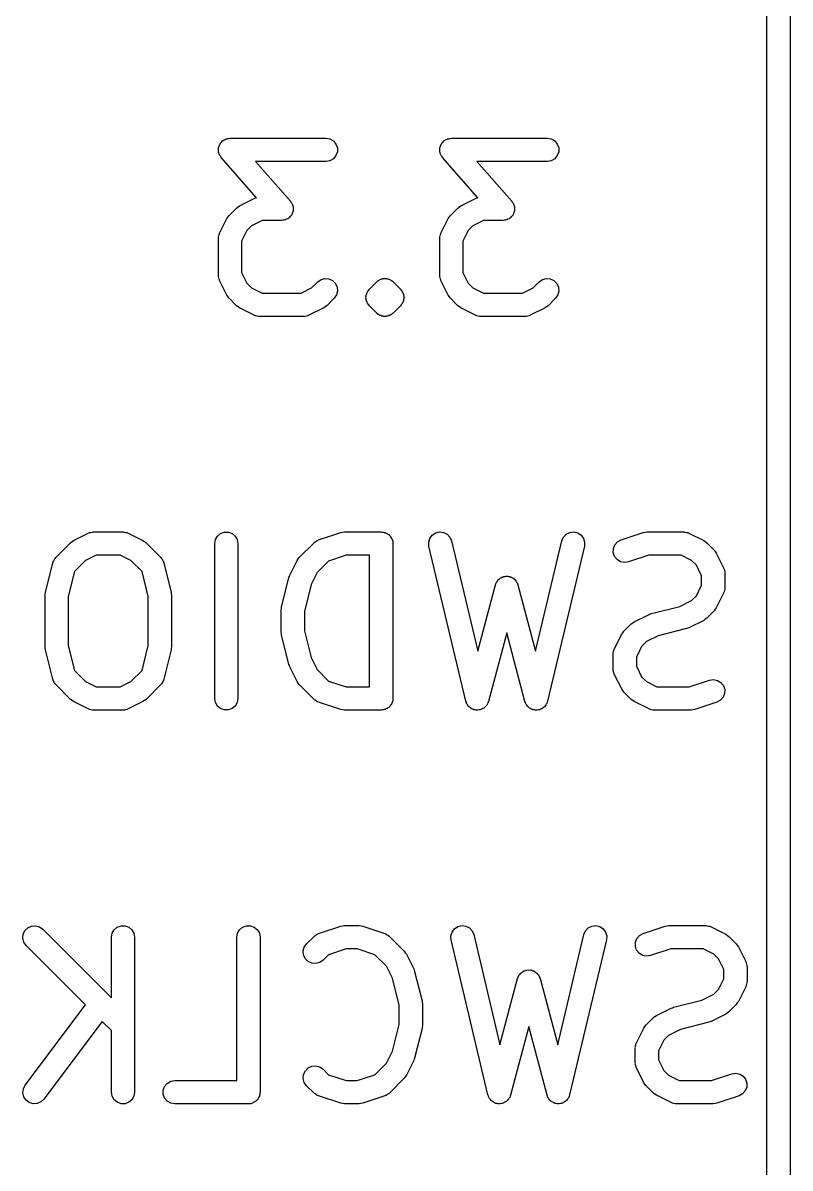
# Model space of a CAD drawing. Extents: x 25 to 326, y -201 to -21.
# Drawn here: x 76.4 to 81.36, y -42.85 to -35.46 of the extents above; entities that cross this region are included whole.
import ezdxf

# ---------------------------------------------------------------- set-up
doc = ezdxf.new("R2010")
doc.units = 0
doc.header["$MEASUREMENT"] = 0
doc.layers.add('BLACK', color=7, linetype='CONTINUOUS')

msp = doc.modelspace()

# ---------------------------------------------------------------- linework, layer by layer
at = {"layer": 'Black'}
for p, q in [((81.355, -29.207), (81.355, -52.067)), ((81.205, -51.992), (81.205, -29.282)), ((77.665, -36.2809), (77.6661, -36.2737)), ((77.6661, -36.2664), (77.6681, -36.2609)), ((77.6661, -36.2737), (77.6661, -36.2664)), ((77.6681, -36.2609), (77.669, -36.2552)), ((77.669, -36.2552), (77.6725, -36.2488)), ((77.6725, -36.2488), (77.675, -36.2419)), ((77.675, -36.2419), (77.6788, -36.2374)), ((77.6788, -36.2374), (77.6816, -36.2324)), ((77.6816, -36.2324), (77.6871, -36.2275)), ((77.6871, -36.2275), (77.6918, -36.2219)), ((77.6918, -36.2219), (77.6968, -36.219)), ((77.6968, -36.219), (77.7012, -36.2152)), ((77.7012, -36.2152), (77.708, -36.2126)), ((77.708, -36.2126), (77.7143, -36.2089)), ((77.7143, -36.2089), (77.7201, -36.2079)), ((77.7201, -36.2079), (77.7254, -36.2058)), ((77.7254, -36.2058), (77.7328, -36.2057)), ((77.7328, -36.2057), (77.74, -36.2044)), ((77.74, -36.2044), (78.359, -36.2044)), ((78.359, -36.2044), (78.3847, -36.2089)), ((78.3847, -36.2089), (78.4073, -36.2219)), ((78.4073, -36.2219), (78.424, -36.2419)), ((78.424, -36.2419), (78.4329, -36.2664)), ((78.4329, -36.2664), (78.4329, -36.2924)), ((79.0936, -36.2809), (79.0947, -36.2737)), ((79.0947, -36.2664), (79.0967, -36.2609)), ((79.0947, -36.2737), (79.0947, -36.2664)), ((79.0967, -36.2609), (79.0976, -36.2552)), ((79.0976, -36.2552), (79.1011, -36.2488)), ((79.1011, -36.2488), (79.1036, -36.2419)), ((79.1036, -36.2419), (79.1073, -36.2374)), ((79.1073, -36.2374), (79.1101, -36.2324)), ((79.1101, -36.2324), (79.1157, -36.2275)), ((79.1157, -36.2275), (79.1204, -36.2219)), ((79.1204, -36.2219), (79.1254, -36.219)), ((79.1254, -36.219), (79.1297, -36.2152)), ((79.1297, -36.2152), (79.1366, -36.2126)), ((79.1366, -36.2126), (79.1429, -36.2089)), ((79.1429, -36.2089), (79.1486, -36.2079)), ((79.1486, -36.2079), (79.154, -36.2058)), ((79.154, -36.2058), (79.1613, -36.2057)), ((79.1613, -36.2057), (79.1686, -36.2044)), ((79.1686, -36.2044), (79.7876, -36.2044)), ((79.7876, -36.2044), (79.8133, -36.2089)), ((79.8133, -36.2089), (79.8358, -36.2219)), ((79.8358, -36.2219), (79.8526, -36.2419)), ((79.8526, -36.2419), (79.8615, -36.2664)), ((79.8615, -36.2664), (79.8615, -36.2924)), ((77.6661, -36.2866), (77.665, -36.2809)), ((77.6661, -36.2924), (77.6661, -36.2866)), ((77.6686, -36.2993), (77.6661, -36.2924)), ((77.6701, -36.3065), (77.6686, -36.2993)), ((77.6731, -36.3114), (77.6701, -36.3065)), ((77.675, -36.3169), (77.6731, -36.3114)), ((77.6798, -36.3225), (77.675, -36.3169)), ((77.6836, -36.3288), (77.6798, -36.3225)), ((77.911, -36.5888), (77.6836, -36.3288)), ((78.3847, -36.3499), (78.359, -36.3544)), ((78.4073, -36.3368), (78.3847, -36.3499)), ((78.424, -36.3169), (78.4073, -36.3368)), ((78.4329, -36.2924), (78.424, -36.3169)), ((79.0947, -36.2866), (79.0936, -36.2809)), ((79.0947, -36.2924), (79.0947, -36.2866)), ((79.0972, -36.2993), (79.0947, -36.2924)), ((79.0986, -36.3065), (79.0972, -36.2993)), ((79.1016, -36.3114), (79.0986, -36.3065)), ((79.1036, -36.3169), (79.1016, -36.3114)), ((79.1083, -36.3225), (79.1036, -36.3169)), ((79.1121, -36.3288), (79.1083, -36.3225)), ((79.3396, -36.5888), (79.1121, -36.3288)), ((79.8133, -36.3499), (79.7876, -36.3544)), ((79.8358, -36.3368), (79.8133, -36.3499)), ((79.8526, -36.3169), (79.8358, -36.3368)), ((79.8615, -36.2924), (79.8526, -36.3169)), ((78.359, -36.3544), (77.9053, -36.3544)), ((77.9053, -36.3544), (78.1298, -36.6109)), ((79.7876, -36.3544), (79.3339, -36.3544)), ((79.3339, -36.3544), (79.5583, -36.6109)), ((77.792, -36.648), (77.8017, -36.6409)), ((77.8017, -36.6409), (77.8969, -36.5933)), ((77.8969, -36.5933), (77.9011, -36.592)), ((77.9011, -36.592), (77.9048, -36.5899)), ((77.9048, -36.5899), (77.911, -36.5888)), ((78.1298, -36.6109), (78.1336, -36.6172)), ((78.1336, -36.6172), (78.1383, -36.6228)), ((78.1383, -36.6228), (78.1403, -36.6283)), ((78.1403, -36.6283), (78.1433, -36.6332)), ((78.1433, -36.6332), (78.1447, -36.6404)), ((78.1447, -36.6404), (78.1472, -36.6473)), ((79.2206, -36.648), (79.2303, -36.6409)), ((79.2303, -36.6409), (79.3255, -36.5933)), ((79.3255, -36.5933), (79.3297, -36.592)), ((79.3297, -36.592), (79.3334, -36.5899)), ((79.3334, -36.5899), (79.3396, -36.5888)), ((79.5583, -36.6109), (79.5621, -36.6172)), ((79.5621, -36.6172), (79.5669, -36.6228)), ((79.5669, -36.6228), (79.5688, -36.6283)), ((79.5688, -36.6283), (79.5718, -36.6332)), ((79.5718, -36.6332), (79.5733, -36.6404)), ((79.5733, -36.6404), (79.5758, -36.6473)), ((77.7205, -36.722), (77.7277, -36.7124)), ((77.7277, -36.7124), (77.7346, -36.7025)), ((77.7346, -36.7025), (77.7822, -36.6549)), ((77.7822, -36.6549), (77.792, -36.648)), ((78.1215, -36.7178), (78.1165, -36.7207)), ((78.1262, -36.7122), (78.1215, -36.7178)), ((78.1318, -36.7073), (78.1262, -36.7122)), ((78.1346, -36.7023), (78.1318, -36.7073)), ((78.1383, -36.6978), (78.1346, -36.7023)), ((78.1408, -36.6909), (78.1383, -36.6978)), ((78.1443, -36.6845), (78.1408, -36.6909)), ((78.1452, -36.6788), (78.1443, -36.6845)), ((78.1472, -36.6734), (78.1452, -36.6788)), ((78.1472, -36.6473), (78.1472, -36.6531)), ((78.1472, -36.6531), (78.1483, -36.6588)), ((78.1483, -36.6588), (78.1472, -36.666)), ((78.1472, -36.666), (78.1472, -36.6734)), ((79.1491, -36.722), (79.1563, -36.7124)), ((79.1563, -36.7124), (79.1632, -36.7025)), ((79.1632, -36.7025), (79.2108, -36.6549)), ((79.2108, -36.6549), (79.2206, -36.648)), ((79.5501, -36.7178), (79.5451, -36.7207)), ((79.5548, -36.7122), (79.5501, -36.7178)), ((79.5603, -36.7073), (79.5548, -36.7122)), ((79.5631, -36.7023), (79.5603, -36.7073)), ((79.5669, -36.6978), (79.5631, -36.7023)), ((79.5694, -36.6909), (79.5669, -36.6978)), ((79.5729, -36.6845), (79.5694, -36.6909)), ((79.5738, -36.6788), (79.5729, -36.6845)), ((79.5758, -36.6734), (79.5738, -36.6788)), ((79.5758, -36.6473), (79.5758, -36.6531)), ((79.5758, -36.6531), (79.5769, -36.6588)), ((79.5769, -36.6588), (79.5758, -36.666)), ((79.5758, -36.666), (79.5758, -36.6734)), ((77.6729, -36.8173), (77.7205, -36.722)), ((77.8797, -36.7696), (77.8493, -36.8)), ((77.9482, -36.7353), (77.8797, -36.7696)), ((78.0733, -36.7353), (77.9482, -36.7353)), ((78.0806, -36.7341), (78.0733, -36.7353)), ((78.0879, -36.7339), (78.0806, -36.7341)), ((78.0933, -36.7318), (78.0879, -36.7339)), ((78.099, -36.7308), (78.0933, -36.7318)), ((78.1053, -36.7271), (78.099, -36.7308)), ((78.1122, -36.7245), (78.1053, -36.7271)), ((78.1165, -36.7207), (78.1122, -36.7245)), ((79.1015, -36.8173), (79.1491, -36.722)), ((79.3082, -36.7696), (79.2778, -36.8)), ((79.3768, -36.7353), (79.3082, -36.7696)), ((79.5019, -36.7353), (79.3768, -36.7353)), ((79.5091, -36.7341), (79.5019, -36.7353)), ((79.5165, -36.7339), (79.5091, -36.7341)), ((79.5219, -36.7318), (79.5165, -36.7339)), ((79.5276, -36.7308), (79.5219, -36.7318)), ((79.5339, -36.7271), (79.5276, -36.7308)), ((79.5407, -36.7245), (79.5339, -36.7271)), ((79.5451, -36.7207), (79.5407, -36.7245)), ((77.665, -36.8508), (77.6658, -36.8466)), ((77.665, -37.0889), (77.665, -36.8508)), ((77.6655, -36.8422), (77.668, -36.8338)), ((77.6658, -36.8466), (77.6655, -36.8422)), ((77.668, -36.8338), (77.6695, -36.8252)), ((77.6695, -36.8252), (77.6717, -36.8214)), ((77.6717, -36.8214), (77.6729, -36.8173)), ((77.8493, -36.8), (77.815, -36.8685)), ((79.0936, -36.8508), (79.0943, -36.8466)), ((79.0936, -37.0889), (79.0936, -36.8508)), ((79.0941, -36.8422), (79.0966, -36.8338)), ((79.0943, -36.8466), (79.0941, -36.8422)), ((79.0966, -36.8338), (79.0981, -36.8252)), ((79.0981, -36.8252), (79.1003, -36.8214)), ((79.1003, -36.8214), (79.1015, -36.8173)), ((79.2778, -36.8), (79.2436, -36.8685)), ((77.815, -36.8685), (77.815, -37.0712)), ((79.2436, -36.8685), (79.2436, -37.0712)), ((77.6658, -37.0932), (77.665, -37.0889)), ((77.815, -37.0712), (77.8493, -37.1397)), ((79.0943, -37.0932), (79.0936, -37.0889)), ((79.2436, -37.0712), (79.2778, -37.1397)), ((77.6655, -37.0975), (77.6658, -37.0932)), ((77.668, -37.1059), (77.6655, -37.0975)), ((77.6695, -37.1146), (77.668, -37.1059)), ((77.6717, -37.1183), (77.6695, -37.1146)), ((77.6729, -37.1224), (77.6717, -37.1183)), ((77.7205, -37.2177), (77.6729, -37.1224)), ((77.8493, -37.1397), (77.8797, -37.1701)), ((78.267, -37.1701), (78.306, -37.1311)), ((78.306, -37.1311), (78.3274, -37.1162)), ((78.3274, -37.1162), (78.3525, -37.1094)), ((78.3525, -37.1094), (78.3785, -37.1117)), ((78.3785, -37.1117), (78.4021, -37.1227)), ((78.4021, -37.1227), (78.4205, -37.1411)), ((78.4205, -37.1411), (78.4315, -37.1647)), ((78.6393, -37.1787), (78.687, -37.1311)), ((78.687, -37.1311), (78.6923, -37.1273)), ((78.6923, -37.1273), (78.697, -37.1227)), ((78.697, -37.1227), (78.7, -37.1213)), ((78.7, -37.1213), (78.7025, -37.1192)), ((78.7025, -37.1192), (78.7056, -37.1181)), ((78.7056, -37.1181), (78.7083, -37.1162)), ((78.7083, -37.1162), (78.7146, -37.1145)), ((78.7146, -37.1145), (78.7206, -37.1117)), ((78.7206, -37.1117), (78.7239, -37.1114)), ((78.7239, -37.1114), (78.727, -37.1103)), ((78.727, -37.1103), (78.7303, -37.1103)), ((78.7303, -37.1103), (78.7335, -37.1094)), ((78.7335, -37.1094), (78.74, -37.11)), ((78.74, -37.11), (78.7465, -37.1094)), ((78.7465, -37.1094), (78.7497, -37.1103)), ((78.7497, -37.1103), (78.753, -37.1103)), ((78.753, -37.1103), (78.7561, -37.1114)), ((78.7561, -37.1114), (78.7594, -37.1117)), ((78.7594, -37.1117), (78.7654, -37.1145)), ((78.7654, -37.1145), (78.7717, -37.1162)), ((78.7717, -37.1162), (78.7744, -37.1181)), ((78.7744, -37.1181), (78.7775, -37.1192)), ((78.7775, -37.1192), (78.78, -37.1213)), ((78.78, -37.1213), (78.783, -37.1227)), ((78.783, -37.1227), (78.7877, -37.1273)), ((78.7877, -37.1273), (78.793, -37.1311)), ((78.793, -37.1311), (78.8407, -37.1787)), ((79.0941, -37.0975), (79.0943, -37.0932)), ((79.0966, -37.1059), (79.0941, -37.0975)), ((79.0981, -37.1146), (79.0966, -37.1059)), ((79.1003, -37.1183), (79.0981, -37.1146)), ((79.1015, -37.1224), (79.1003, -37.1183)), ((79.1491, -37.2177), (79.1015, -37.1224)), ((79.2778, -37.1397), (79.3082, -37.1701)), ((79.6956, -37.1701), (79.7346, -37.1311)), ((79.7346, -37.1311), (79.7559, -37.1162)), ((79.7559, -37.1162), (79.7811, -37.1094)), ((79.7811, -37.1094), (79.807, -37.1117)), ((79.807, -37.1117), (79.8306, -37.1227)), ((79.8306, -37.1227), (79.8491, -37.1411)), ((79.8491, -37.1411), (79.8601, -37.1647)), ((77.7277, -37.2273), (77.7205, -37.2177)), ((77.7346, -37.2372), (77.7277, -37.2273)), ((77.8797, -37.1701), (77.9482, -37.2044)), ((77.9482, -37.2044), (78.1985, -37.2044)), ((78.1985, -37.2044), (78.267, -37.1701)), ((78.427, -37.2158), (78.4121, -37.2372)), ((78.4338, -37.1907), (78.427, -37.2158)), ((78.4315, -37.1647), (78.4338, -37.1907)), ((78.6177, -37.2252), (78.6194, -37.2189)), ((78.6182, -37.2318), (78.6177, -37.2252)), ((78.6177, -37.2383), (78.6182, -37.2318)), ((78.6194, -37.2189), (78.6199, -37.2124)), ((78.6199, -37.2124), (78.6227, -37.2064)), ((78.6227, -37.2064), (78.6244, -37.2001)), ((78.6244, -37.2001), (78.6282, -37.1947)), ((78.6282, -37.1947), (78.6309, -37.1887)), ((78.6309, -37.1887), (78.6356, -37.1841)), ((78.6356, -37.1841), (78.6393, -37.1787)), ((78.8407, -37.1787), (78.8444, -37.1841)), ((78.8444, -37.1841), (78.8491, -37.1887)), ((78.8491, -37.1887), (78.8518, -37.1947)), ((78.8518, -37.1947), (78.8556, -37.2001)), ((78.8556, -37.2001), (78.8573, -37.2064)), ((78.8573, -37.2064), (78.8601, -37.2124)), ((78.8601, -37.2124), (78.8606, -37.2189)), ((78.8606, -37.2189), (78.8623, -37.2252)), ((78.8623, -37.2252), (78.8618, -37.2318)), ((78.8618, -37.2318), (78.8623, -37.2383)), ((79.1563, -37.2273), (79.1491, -37.2177)), ((79.1632, -37.2372), (79.1563, -37.2273)), ((79.3082, -37.1701), (79.3768, -37.2044)), ((79.3768, -37.2044), (79.6271, -37.2044)), ((79.6271, -37.2044), (79.6956, -37.1701)), ((79.8556, -37.2158), (79.8407, -37.2372)), ((79.8623, -37.1907), (79.8556, -37.2158)), ((79.8601, -37.1647), (79.8623, -37.1907)), ((77.7822, -37.2848), (77.7346, -37.2372)), ((77.792, -37.2917), (77.7822, -37.2848)), ((77.8017, -37.2988), (77.792, -37.2917)), ((77.8969, -37.3465), (77.8017, -37.2988)), ((78.345, -37.2988), (78.2497, -37.3465)), ((78.3546, -37.2917), (78.345, -37.2988)), ((78.3645, -37.2848), (78.3546, -37.2917)), ((78.4121, -37.2372), (78.3645, -37.2848)), ((78.6194, -37.2446), (78.6177, -37.2383)), ((78.6199, -37.2512), (78.6194, -37.2446)), ((78.6227, -37.2571), (78.6199, -37.2512)), ((78.6244, -37.2635), (78.6227, -37.2571)), ((78.6282, -37.2688), (78.6244, -37.2635)), ((78.6309, -37.2748), (78.6282, -37.2688)), ((78.6356, -37.2794), (78.6309, -37.2748)), ((78.6393, -37.2848), (78.6356, -37.2794)), ((78.687, -37.3324), (78.6393, -37.2848)), ((78.8407, -37.2848), (78.793, -37.3324)), ((78.8444, -37.2794), (78.8407, -37.2848)), ((78.8491, -37.2748), (78.8444, -37.2794)), ((78.8518, -37.2688), (78.8491, -37.2748)), ((78.8556, -37.2635), (78.8518, -37.2688)), ((78.8573, -37.2571), (78.8556, -37.2635)), ((78.8601, -37.2512), (78.8573, -37.2571)), ((78.8606, -37.2446), (78.8601, -37.2512)), ((78.8623, -37.2383), (78.8606, -37.2446)), ((79.2108, -37.2848), (79.1632, -37.2372)), ((79.2206, -37.2917), (79.2108, -37.2848)), ((79.2303, -37.2988), (79.2206, -37.2917)), ((79.3255, -37.3465), (79.2303, -37.2988)), ((79.7735, -37.2988), (79.6783, -37.3465)), ((79.7832, -37.2917), (79.7735, -37.2988)), ((79.793, -37.2848), (79.7832, -37.2917)), ((79.8407, -37.2372), (79.793, -37.2848)), ((77.9011, -37.3477), (77.8969, -37.3465)), ((77.9048, -37.3499), (77.9011, -37.3477)), ((77.9135, -37.3514), (77.9048, -37.3499)), ((77.9219, -37.3539), (77.9135, -37.3514)), ((77.9262, -37.3536), (77.9219, -37.3539)), ((77.9305, -37.3544), (77.9262, -37.3536)), ((78.2162, -37.3544), (77.9305, -37.3544)), ((78.2204, -37.3536), (78.2162, -37.3544)), ((78.2248, -37.3539), (78.2204, -37.3536)), ((78.2332, -37.3514), (78.2248, -37.3539)), ((78.2418, -37.3499), (78.2332, -37.3514)), ((78.2456, -37.3477), (78.2418, -37.3499)), ((78.2497, -37.3465), (78.2456, -37.3477)), ((78.6923, -37.3362), (78.687, -37.3324)), ((78.697, -37.3408), (78.6923, -37.3362)), ((78.7, -37.3422), (78.697, -37.3408)), ((78.7025, -37.3443), (78.7, -37.3422)), ((78.7056, -37.3455), (78.7025, -37.3443)), ((78.7083, -37.3474), (78.7056, -37.3455)), ((78.7146, -37.3491), (78.7083, -37.3474)), ((78.7206, -37.3518), (78.7146, -37.3491)), ((78.7239, -37.3521), (78.7206, -37.3518)), ((78.727, -37.3532), (78.7239, -37.3521)), ((78.7303, -37.3532), (78.727, -37.3532)), ((78.7335, -37.3541), (78.7303, -37.3532)), ((78.74, -37.3535), (78.7335, -37.3541)), ((78.7465, -37.3541), (78.74, -37.3535)), ((78.7497, -37.3532), (78.7465, -37.3541)), ((78.753, -37.3532), (78.7497, -37.3532)), ((78.7561, -37.3521), (78.753, -37.3532)), ((78.7594, -37.3518), (78.7561, -37.3521)), ((78.7654, -37.3491), (78.7594, -37.3518)), ((78.7717, -37.3474), (78.7654, -37.3491)), ((78.7744, -37.3455), (78.7717, -37.3474)), ((78.7775, -37.3443), (78.7744, -37.3455)), ((78.78, -37.3422), (78.7775, -37.3443)), ((78.783, -37.3408), (78.78, -37.3422)), ((78.7877, -37.3362), (78.783, -37.3408)), ((78.793, -37.3324), (78.7877, -37.3362)), ((79.3297, -37.3477), (79.3255, -37.3465)), ((79.3334, -37.3499), (79.3297, -37.3477)), ((79.3421, -37.3514), (79.3334, -37.3499)), ((79.3505, -37.3539), (79.3421, -37.3514)), ((79.3548, -37.3536), (79.3505, -37.3539)), ((79.359, -37.3544), (79.3548, -37.3536)), ((79.6448, -37.3544), (79.359, -37.3544)), ((79.649, -37.3536), (79.6448, -37.3544)), ((79.6533, -37.3539), (79.649, -37.3536)), ((79.6618, -37.3514), (79.6533, -37.3539)), ((79.6704, -37.3499), (79.6618, -37.3514)), ((79.6742, -37.3477), (79.6704, -37.3499)), ((79.6783, -37.3465), (79.6742, -37.3477)), ((76.7303, -38.7999), (76.8255, -38.7523)), ((76.8255, -38.7523), (76.8297, -38.7511)), ((76.8297, -38.7511), (76.8334, -38.7489)), ((76.8334, -38.7489), (76.8421, -38.7474)), ((76.8421, -38.7474), (76.8505, -38.7449)), ((76.8505, -38.7449), (76.8548, -38.7451)), ((76.8548, -38.7451), (76.859, -38.7444)), ((76.859, -38.7444), (77.0495, -38.7444)), ((77.0495, -38.7444), (77.0538, -38.7451)), ((77.0538, -38.7451), (77.0581, -38.7449)), ((77.0581, -38.7449), (77.0665, -38.7474)), ((77.0665, -38.7474), (77.0752, -38.7489)), ((77.0752, -38.7489), (77.0789, -38.7511)), ((77.0789, -38.7511), (77.0831, -38.7523)), ((77.0831, -38.7523), (77.1783, -38.7999)), ((77.6457, -38.7937), (77.6587, -38.7712)), ((77.6587, -38.7712), (77.6787, -38.7544)), ((77.6787, -38.7544), (77.7032, -38.7455)), ((77.7032, -38.7455), (77.7292, -38.7455)), ((77.7292, -38.7455), (77.7537, -38.7544)), ((77.7537, -38.7544), (77.7736, -38.7712)), ((77.7736, -38.7712), (77.7867, -38.7937)), ((78.3115, -38.7958), (78.4544, -38.7482)), ((78.4544, -38.7482), (78.4663, -38.7465)), ((78.4663, -38.7465), (78.4781, -38.7444)), ((78.4781, -38.7444), (78.7162, -38.7444)), ((78.7162, -38.7444), (78.7227, -38.7455)), ((78.7227, -38.7455), (78.7292, -38.7455)), ((78.7292, -38.7455), (78.7354, -38.7478)), ((78.7354, -38.7478), (78.7418, -38.7489)), ((78.7418, -38.7489), (78.7475, -38.7522)), ((78.7475, -38.7522), (78.7537, -38.7544)), ((78.7537, -38.7544), (78.7587, -38.7586)), ((78.7587, -38.7586), (78.7644, -38.7619)), ((78.7644, -38.7619), (78.7686, -38.767)), ((78.7686, -38.767), (78.7736, -38.7712)), ((78.7736, -38.7712), (78.7769, -38.7769)), ((78.7769, -38.7769), (78.7811, -38.7819)), ((78.7811, -38.7819), (78.7834, -38.788)), ((78.7834, -38.788), (78.7867, -38.7937)), ((79.0226, -38.8107), (79.0301, -38.7858)), ((79.0301, -38.7858), (79.0456, -38.7649)), ((79.0456, -38.7649), (79.0674, -38.7505)), ((79.0674, -38.7505), (79.0927, -38.7445)), ((79.0927, -38.7445), (79.1186, -38.7475)), ((79.1186, -38.7475), (79.1419, -38.7592)), ((79.1419, -38.7592), (79.1598, -38.7781)), ((79.1598, -38.7781), (79.1701, -38.802)), ((79.8813, -38.802), (79.8917, -38.7781)), ((79.8917, -38.7781), (79.9096, -38.7592)), ((79.9096, -38.7592), (79.9328, -38.7475)), ((79.9328, -38.7475), (79.9587, -38.7445)), ((79.9587, -38.7445), (79.9841, -38.7505)), ((79.9841, -38.7505), (80.0058, -38.7649)), ((80.0058, -38.7649), (80.0213, -38.7858)), ((80.0213, -38.7858), (80.0288, -38.8107)), ((80.2639, -38.7958), (80.4068, -38.7482)), ((80.4068, -38.7482), (80.4186, -38.7465)), ((80.4186, -38.7465), (80.4305, -38.7444)), ((80.4305, -38.7444), (80.6686, -38.7444)), ((80.6686, -38.7444), (80.6728, -38.7451)), ((80.6728, -38.7451), (80.6771, -38.7449)), ((80.6771, -38.7449), (80.6856, -38.7474)), ((80.6856, -38.7474), (80.6942, -38.7489)), ((80.6942, -38.7489), (80.698, -38.7511)), ((80.698, -38.7511), (80.7021, -38.7523)), ((80.7021, -38.7523), (80.7973, -38.7999)), ((76.6155, -38.9092), (76.7108, -38.814)), ((76.7108, -38.814), (76.7206, -38.8071)), ((76.7206, -38.8071), (76.7303, -38.7999)), ((77.1783, -38.7999), (77.188, -38.8071)), ((77.188, -38.8071), (77.1978, -38.814)), ((77.1978, -38.814), (77.293, -38.9092)), ((77.6412, -38.8194), (77.6457, -38.7937)), ((77.6412, -39.8194), (77.6412, -38.8194)), ((77.7867, -38.7937), (77.7912, -38.8194)), ((77.7912, -38.8194), (77.7912, -39.8194)), ((78.187, -38.9092), (78.2822, -38.814)), ((78.2822, -38.814), (78.2857, -38.8115)), ((78.2857, -38.8115), (78.2886, -38.8083)), ((78.2886, -38.8083), (78.2963, -38.8041)), ((78.2963, -38.8041), (78.3035, -38.799)), ((78.3035, -38.799), (78.3077, -38.7979)), ((78.3077, -38.7979), (78.3115, -38.7958)), ((78.7867, -38.7937), (78.7878, -38.8002)), ((78.7878, -38.8002), (78.7901, -38.8064)), ((78.7901, -38.8064), (78.7901, -38.8129)), ((78.7901, -38.8129), (78.7912, -38.8194)), ((78.7912, -38.8194), (78.7912, -39.8194)), ((79.0242, -38.8368), (79.0226, -38.8107)), ((79.2623, -39.8368), (79.0242, -38.8368)), ((79.1701, -38.802), (79.3394, -39.5129)), ((79.7121, -39.5129), (79.8813, -38.802)), ((80.0272, -38.8368), (79.7891, -39.8368)), ((80.0288, -38.8107), (80.0272, -38.8368)), ((80.2134, -38.878), (80.2141, -38.852)), ((80.2141, -38.852), (80.2237, -38.8277)), ((80.2237, -38.8277), (80.241, -38.8083)), ((80.241, -38.8083), (80.2639, -38.7958)), ((80.7973, -38.7999), (80.807, -38.8071)), ((80.807, -38.8071), (80.8168, -38.814)), ((80.8168, -38.814), (80.8645, -38.8616)), ((80.8645, -38.8616), (80.8713, -38.8714)), ((76.5987, -38.9375), (76.6006, -38.9305)), ((76.6006, -38.9305), (76.604, -38.9257)), ((76.604, -38.9257), (76.6064, -38.9203)), ((76.6064, -38.9203), (76.6114, -38.9151)), ((76.6114, -38.9151), (76.6155, -38.9092)), ((76.8082, -38.9286), (76.7363, -39.0006)), ((76.8768, -38.8944), (76.8082, -38.9286)), ((77.0318, -38.8944), (76.8768, -38.8944)), ((77.1003, -38.9286), (77.0318, -38.8944)), ((77.1723, -39.0006), (77.1003, -38.9286)), ((77.293, -38.9092), (77.2972, -38.9151)), ((77.2972, -38.9151), (77.3022, -38.9203)), ((77.3022, -38.9203), (77.3046, -38.9257)), ((77.3046, -38.9257), (77.308, -38.9305)), ((77.308, -38.9305), (77.3098, -38.9375)), ((78.1253, -39.0239), (78.1729, -38.9287)), ((78.1729, -38.9287), (78.1801, -38.919)), ((78.1801, -38.919), (78.187, -38.9092)), ((78.3758, -38.9326), (78.3016, -39.0067)), ((78.4903, -38.8944), (78.3758, -38.9326)), ((78.6412, -38.8944), (78.4903, -38.8944)), ((78.6412, -39.7444), (78.6412, -38.8944)), ((80.2217, -38.9027), (80.2134, -38.878)), ((80.2379, -38.9231), (80.2217, -38.9027)), ((80.2601, -38.9367), (80.2379, -38.9231)), ((80.4426, -38.8944), (80.3113, -38.9382)), ((80.6509, -38.8944), (80.4426, -38.8944)), ((80.7194, -38.9286), (80.6509, -38.8944)), ((80.7498, -38.959), (80.7194, -38.9286)), ((80.8713, -38.8714), (80.8785, -38.8811)), ((80.8785, -38.8811), (80.9261, -38.9763)), ((76.5482, -39.1345), (76.5958, -38.944)), ((76.5958, -38.944), (76.5987, -38.9375)), ((76.7363, -39.0006), (76.696, -39.1619)), ((77.2126, -39.1619), (77.1723, -39.0006)), ((77.3098, -38.9375), (77.3128, -38.944)), ((77.3128, -38.944), (77.3604, -39.1345)), ((78.3016, -39.0067), (78.2631, -39.0837)), ((80.2856, -38.942), (80.2601, -38.9367)), ((80.3113, -38.9382), (80.2856, -38.942)), ((80.784, -39.0276), (80.7498, -38.959)), ((80.9261, -38.9763), (80.9274, -38.9805)), ((80.9274, -38.9805), (80.9295, -38.9842)), ((80.9295, -38.9842), (80.931, -38.9929)), ((80.931, -38.9929), (80.9336, -39.0013)), ((80.9336, -39.0013), (80.9333, -39.0056)), ((80.9333, -39.0056), (80.934, -39.0099)), ((80.934, -39.0099), (80.934, -39.1051)), ((78.072, -39.2298), (78.1196, -39.0393)), ((78.1196, -39.0393), (78.123, -39.0318)), ((78.123, -39.0318), (78.1253, -39.0239)), ((78.2631, -39.0837), (78.2198, -39.2572)), ((79.4532, -39.0858), (79.456, -39.0797)), ((79.456, -39.0797), (79.4578, -39.0733)), ((79.4578, -39.0733), (79.4615, -39.068)), ((79.4615, -39.068), (79.4642, -39.0621)), ((79.4642, -39.0621), (79.4689, -39.0574)), ((79.4689, -39.0574), (79.4727, -39.052)), ((79.4727, -39.052), (79.4781, -39.0483)), ((79.4781, -39.0483), (79.4826, -39.0437)), ((79.4826, -39.0437), (79.4886, -39.0409)), ((79.4886, -39.0409), (79.4941, -39.0371)), ((79.4941, -39.0371), (79.5004, -39.0354)), ((79.5004, -39.0354), (79.5062, -39.0327)), ((79.5062, -39.0327), (79.5128, -39.0321)), ((79.5128, -39.0321), (79.5193, -39.0304)), ((79.5193, -39.0304), (79.5257, -39.0309)), ((79.5257, -39.0309), (79.5322, -39.0304)), ((79.5322, -39.0304), (79.5386, -39.0321)), ((79.5386, -39.0321), (79.5452, -39.0327)), ((79.5452, -39.0327), (79.5511, -39.0354)), ((79.5511, -39.0354), (79.5573, -39.0371)), ((79.5573, -39.0371), (79.5628, -39.0409)), ((79.5628, -39.0409), (79.5688, -39.0437)), ((79.5688, -39.0437), (79.5734, -39.0483)), ((79.5734, -39.0483), (79.5787, -39.052)), ((79.5787, -39.052), (79.5825, -39.0574)), ((79.5825, -39.0574), (79.5872, -39.0621)), ((79.5872, -39.0621), (79.5899, -39.068)), ((79.5899, -39.068), (79.5936, -39.0733)), ((79.5936, -39.0733), (79.5954, -39.0797)), ((79.5954, -39.0797), (79.5982, -39.0858)), ((80.784, -39.0874), (80.784, -39.0276)), ((76.546, -39.1527), (76.5475, -39.1437)), ((76.546, -39.486), (76.546, -39.1527)), ((76.5475, -39.1437), (76.5482, -39.1345)), ((77.3604, -39.1345), (77.361, -39.1437)), ((77.361, -39.1437), (77.3626, -39.1527)), ((77.3626, -39.1527), (77.3626, -39.486)), ((79.3394, -39.5129), (79.4532, -39.0858)), ((79.5982, -39.0858), (79.7121, -39.5129)), ((80.7194, -39.1863), (80.7498, -39.1559)), ((80.7498, -39.1559), (80.784, -39.0874)), ((80.9261, -39.1386), (80.8785, -39.2339)), ((80.9274, -39.1345), (80.9261, -39.1386)), ((80.9295, -39.1307), (80.9274, -39.1345)), ((80.931, -39.1221), (80.9295, -39.1307)), ((80.9336, -39.1137), (80.931, -39.1221)), ((80.934, -39.1051), (80.9333, -39.1094)), ((80.9333, -39.1094), (80.9336, -39.1137)), ((76.696, -39.1619), (76.696, -39.4768)), ((77.2126, -39.4768), (77.2126, -39.1619)), ((78.0714, -39.2389), (78.072, -39.2298)), ((80.4599, -39.2704), (80.6424, -39.2248)), ((80.6424, -39.2248), (80.7194, -39.1863)), ((78.0698, -39.248), (78.0714, -39.2389)), ((78.0698, -39.3908), (78.0698, -39.248)), ((78.2198, -39.2572), (78.2198, -39.3816)), ((80.3493, -39.3237), (80.4446, -39.2761)), ((80.4446, -39.2761), (80.4524, -39.2738)), ((80.4524, -39.2738), (80.4599, -39.2704)), ((80.8168, -39.301), (80.807, -39.3079)), ((80.8645, -39.2534), (80.8168, -39.301)), ((80.8713, -39.2435), (80.8645, -39.2534)), ((80.8785, -39.2339), (80.8713, -39.2435)), ((80.2822, -39.3854), (80.3298, -39.3378)), ((80.3298, -39.3378), (80.3396, -39.3309)), ((80.3396, -39.3309), (80.3493, -39.3237)), ((80.6868, -39.3683), (80.5043, -39.414)), ((80.6943, -39.365), (80.6868, -39.3683)), ((80.7021, -39.3627), (80.6943, -39.365)), ((80.7973, -39.315), (80.7021, -39.3627)), ((80.807, -39.3079), (80.7973, -39.315)), ((78.0714, -39.3998), (78.0698, -39.3908)), ((78.072, -39.409), (78.0714, -39.3998)), ((78.1196, -39.5995), (78.072, -39.409)), ((78.2198, -39.3816), (78.2631, -39.5551)), ((79.5257, -39.3962), (79.4077, -39.8387)), ((79.6437, -39.8387), (79.5257, -39.3962)), ((80.2205, -39.5001), (80.2682, -39.4049)), ((80.2682, -39.4049), (80.2753, -39.3952)), ((80.2753, -39.3952), (80.2822, -39.3854)), ((80.4273, -39.4524), (80.3969, -39.4829)), ((80.5043, -39.414), (80.4273, -39.4524)), ((76.5475, -39.4951), (76.546, -39.486)), ((76.5482, -39.5042), (76.5475, -39.4951)), ((76.5958, -39.6947), (76.5482, -39.5042)), ((76.696, -39.4768), (76.7363, -39.6382)), ((77.1723, -39.6382), (77.2126, -39.4768)), ((77.3604, -39.5042), (77.3128, -39.6947)), ((77.361, -39.4951), (77.3604, -39.5042)), ((77.3626, -39.486), (77.361, -39.4951)), ((80.2131, -39.5251), (80.2156, -39.5167)), ((80.2134, -39.5294), (80.2131, -39.5251)), ((80.2156, -39.5167), (80.2171, -39.508)), ((80.2171, -39.508), (80.2193, -39.5043)), ((80.2193, -39.5043), (80.2205, -39.5001)), ((80.3969, -39.4829), (80.3626, -39.5514)), ((78.123, -39.607), (78.1196, -39.5995)), ((78.2631, -39.5551), (78.3016, -39.6321)), ((80.2126, -39.5337), (80.2134, -39.5294)), ((80.2126, -39.6289), (80.2126, -39.5337)), ((80.3626, -39.5514), (80.3626, -39.6112)), ((76.7363, -39.6382), (76.8082, -39.7101)), ((77.1003, -39.7101), (77.1723, -39.6382)), ((78.1253, -39.6148), (78.123, -39.607)), ((78.1729, -39.7101), (78.1253, -39.6148)), ((78.3016, -39.6321), (78.3758, -39.7062)), ((80.2134, -39.6332), (80.2126, -39.6289)), ((80.2131, -39.6375), (80.2134, -39.6332)), ((80.2156, -39.6459), (80.2131, -39.6375)), ((80.2171, -39.6546), (80.2156, -39.6459)), ((80.2193, -39.6583), (80.2171, -39.6546)), ((80.2205, -39.6624), (80.2193, -39.6583)), ((80.2682, -39.7577), (80.2205, -39.6624)), ((80.3626, -39.6112), (80.3969, -39.6797)), ((76.5987, -39.7013), (76.5958, -39.6947)), ((76.6006, -39.7082), (76.5987, -39.7013)), ((76.604, -39.7131), (76.6006, -39.7082)), ((76.6064, -39.7185), (76.604, -39.7131)), ((76.6114, -39.7237), (76.6064, -39.7185)), ((76.6155, -39.7296), (76.6114, -39.7237)), ((76.7108, -39.8248), (76.6155, -39.7296)), ((76.8082, -39.7101), (76.8768, -39.7444)), ((76.8768, -39.7444), (77.0318, -39.7444)), ((77.0318, -39.7444), (77.1003, -39.7101)), ((77.293, -39.7296), (77.1978, -39.8248)), ((77.2972, -39.7237), (77.293, -39.7296)), ((77.3022, -39.7185), (77.2972, -39.7237)), ((77.3046, -39.7131), (77.3022, -39.7185)), ((77.308, -39.7082), (77.3046, -39.7131)), ((77.3098, -39.7013), (77.308, -39.7082)), ((77.3128, -39.6947), (77.3098, -39.7013)), ((78.1801, -39.7197), (78.1729, -39.7101)), ((78.187, -39.7296), (78.1801, -39.7197)), ((78.2822, -39.8248), (78.187, -39.7296)), ((78.3758, -39.7062), (78.4903, -39.7444)), ((78.4903, -39.7444), (78.6412, -39.7444)), ((80.3969, -39.6797), (80.4273, -39.7101)), ((80.4273, -39.7101), (80.4958, -39.7444)), ((80.4958, -39.7444), (80.704, -39.7444)), ((80.704, -39.7444), (80.8353, -39.7006)), ((80.8353, -39.7006), (80.8611, -39.6968)), ((80.8611, -39.6968), (80.8866, -39.702)), ((80.8866, -39.702), (80.9088, -39.7156)), ((80.9088, -39.7156), (80.925, -39.736)), ((80.925, -39.736), (80.9332, -39.7608)), ((77.6457, -39.845), (77.6412, -39.8194)), ((77.7912, -39.8194), (77.7867, -39.845)), ((78.7912, -39.8194), (78.7901, -39.8258)), ((80.2753, -39.7673), (80.2682, -39.7577)), ((80.2822, -39.7772), (80.2753, -39.7673)), ((80.3298, -39.8248), (80.2822, -39.7772)), ((80.923, -39.811), (80.9057, -39.8305)), ((80.9325, -39.7868), (80.923, -39.811)), ((80.9332, -39.7608), (80.9325, -39.7868)), ((76.7206, -39.8317), (76.7108, -39.8248)), ((76.7303, -39.8388), (76.7206, -39.8317)), ((76.8255, -39.8865), (76.7303, -39.8388)), ((76.8297, -39.8877), (76.8255, -39.8865)), ((76.8334, -39.8899), (76.8297, -39.8877)), ((76.8421, -39.8914), (76.8334, -39.8899)), ((76.8505, -39.8939), (76.8421, -39.8914)), ((76.8548, -39.8936), (76.8505, -39.8939)), ((76.859, -39.8944), (76.8548, -39.8936)), ((77.0495, -39.8944), (76.859, -39.8944)), ((77.0538, -39.8936), (77.0495, -39.8944)), ((77.0581, -39.8939), (77.0538, -39.8936)), ((77.0665, -39.8914), (77.0581, -39.8939)), ((77.0752, -39.8899), (77.0665, -39.8914)), ((77.0789, -39.8877), (77.0752, -39.8899)), ((77.0831, -39.8865), (77.0789, -39.8877)), ((77.1783, -39.8388), (77.0831, -39.8865)), ((77.188, -39.8317), (77.1783, -39.8388)), ((77.1978, -39.8248), (77.188, -39.8317)), ((77.6587, -39.8676), (77.6457, -39.845)), ((77.6787, -39.8843), (77.6587, -39.8676)), ((77.7032, -39.8932), (77.6787, -39.8843)), ((77.7292, -39.8932), (77.7032, -39.8932)), ((77.7537, -39.8843), (77.7292, -39.8932)), ((77.7736, -39.8676), (77.7537, -39.8843)), ((77.7867, -39.845), (77.7736, -39.8676)), ((78.2857, -39.8273), (78.2822, -39.8248)), ((78.2886, -39.8305), (78.2857, -39.8273)), ((78.2963, -39.8347), (78.2886, -39.8305)), ((78.3035, -39.8397), (78.2963, -39.8347)), ((78.3077, -39.8409), (78.3035, -39.8397)), ((78.3115, -39.8429), (78.3077, -39.8409)), ((78.4544, -39.8905), (78.3115, -39.8429)), ((78.4663, -39.8923), (78.4544, -39.8905)), ((78.4781, -39.8944), (78.4663, -39.8923)), ((78.7162, -39.8944), (78.4781, -39.8944)), ((78.7227, -39.8932), (78.7162, -39.8944)), ((78.7292, -39.8932), (78.7227, -39.8932)), ((78.7354, -39.891), (78.7292, -39.8932)), ((78.7418, -39.8899), (78.7354, -39.891)), ((78.7475, -39.8866), (78.7418, -39.8899)), ((78.7537, -39.8843), (78.7475, -39.8866)), ((78.7587, -39.8801), (78.7537, -39.8843)), ((78.7644, -39.8768), (78.7587, -39.8801)), ((78.7686, -39.8718), (78.7644, -39.8768)), ((78.7736, -39.8676), (78.7686, -39.8718)), ((78.7769, -39.8619), (78.7736, -39.8676)), ((78.7811, -39.8569), (78.7769, -39.8619)), ((78.7834, -39.8507), (78.7811, -39.8569)), ((78.7867, -39.845), (78.7834, -39.8507)), ((78.7878, -39.8386), (78.7867, -39.845)), ((78.7901, -39.8324), (78.7878, -39.8386)), ((78.7901, -39.8258), (78.7901, -39.8324)), ((79.2653, -39.8438), (79.2623, -39.8368)), ((79.2673, -39.8512), (79.2653, -39.8438)), ((79.2704, -39.8556), (79.2673, -39.8512)), ((79.2726, -39.8607), (79.2704, -39.8556)), ((79.2779, -39.8662), (79.2726, -39.8607)), ((79.2823, -39.8725), (79.2779, -39.8662)), ((79.2868, -39.8756), (79.2823, -39.8725)), ((79.2905, -39.8796), (79.2868, -39.8756)), ((79.2973, -39.883), (79.2905, -39.8796)), ((79.3036, -39.8874), (79.2973, -39.883)), ((79.3089, -39.8888), (79.3036, -39.8874)), ((79.3138, -39.8913), (79.3089, -39.8888)), ((79.3214, -39.8921), (79.3138, -39.8913)), ((79.3288, -39.8941), (79.3214, -39.8921)), ((79.3342, -39.8936), (79.3288, -39.8941)), ((79.3397, -39.8942), (79.3342, -39.8936)), ((79.3471, -39.8925), (79.3397, -39.8942)), ((79.3547, -39.8918), (79.3471, -39.8925)), ((79.3597, -39.8895), (79.3547, -39.8918)), ((79.365, -39.8882), (79.3597, -39.8895)), ((79.3714, -39.884), (79.365, -39.8882)), ((79.3783, -39.8808), (79.3714, -39.884)), ((79.3822, -39.8769), (79.3783, -39.8808)), ((79.3868, -39.8739), (79.3822, -39.8769)), ((79.3913, -39.8677), (79.3868, -39.8739)), ((79.3967, -39.8623), (79.3913, -39.8677)), ((79.399, -39.8574), (79.3967, -39.8623)), ((79.4023, -39.853), (79.399, -39.8574)), ((79.4045, -39.8456), (79.4023, -39.853)), ((79.4077, -39.8387), (79.4045, -39.8456)), ((79.6469, -39.8456), (79.6437, -39.8387)), ((79.6491, -39.853), (79.6469, -39.8456)), ((79.6524, -39.8574), (79.6491, -39.853)), ((79.6547, -39.8623), (79.6524, -39.8574)), ((79.6601, -39.8677), (79.6547, -39.8623)), ((79.6647, -39.8739), (79.6601, -39.8677)), ((79.6692, -39.8769), (79.6647, -39.8739)), ((79.6731, -39.8808), (79.6692, -39.8769)), ((79.68, -39.884), (79.6731, -39.8808)), ((79.6864, -39.8882), (79.68, -39.884)), ((79.6917, -39.8895), (79.6864, -39.8882)), ((79.6967, -39.8918), (79.6917, -39.8895)), ((79.7043, -39.8925), (79.6967, -39.8918)), ((79.7118, -39.8942), (79.7043, -39.8925)), ((79.7172, -39.8936), (79.7118, -39.8942)), ((79.7226, -39.8941), (79.7172, -39.8936)), ((79.73, -39.8921), (79.7226, -39.8941)), ((79.7376, -39.8913), (79.73, -39.8921)), ((79.7425, -39.8888), (79.7376, -39.8913)), ((79.7478, -39.8874), (79.7425, -39.8888)), ((79.7541, -39.883), (79.7478, -39.8874)), ((79.7609, -39.8796), (79.7541, -39.883)), ((79.7647, -39.8756), (79.7609, -39.8796)), ((79.7692, -39.8725), (79.7647, -39.8756)), ((79.7736, -39.8662), (79.7692, -39.8725)), ((79.7788, -39.8607), (79.7736, -39.8662)), ((79.781, -39.8556), (79.7788, -39.8607)), ((79.7841, -39.8512), (79.781, -39.8556)), ((79.7861, -39.8438), (79.7841, -39.8512)), ((79.7891, -39.8368), (79.7861, -39.8438)), ((80.3397, -39.8317), (80.3298, -39.8248)), ((80.3493, -39.8388), (80.3397, -39.8317)), ((80.4446, -39.8865), (80.3493, -39.8388)), ((80.4487, -39.8877), (80.4446, -39.8865)), ((80.4524, -39.8899), (80.4487, -39.8877)), ((80.4611, -39.8914), (80.4524, -39.8899)), ((80.4695, -39.8939), (80.4611, -39.8914)), ((80.4738, -39.8936), (80.4695, -39.8939)), ((80.4781, -39.8944), (80.4738, -39.8936)), ((80.7162, -39.8944), (80.4781, -39.8944)), ((80.728, -39.8923), (80.7162, -39.8944)), ((80.7399, -39.8905), (80.728, -39.8923)), ((80.8828, -39.8429), (80.7399, -39.8905)), ((80.9057, -39.8305), (80.8828, -39.8429)), ((76.4167, -41.3164), (76.4351, -41.2979)), ((76.4351, -41.2979), (76.4587, -41.2869)), ((76.4587, -41.2869), (76.4846, -41.2847)), ((76.4846, -41.2847), (76.5098, -41.2914)), ((76.5098, -41.2914), (76.5311, -41.3063)), ((76.9921, -41.3112), (77.012, -41.2944)), ((77.012, -41.2944), (77.0365, -41.2855)), ((77.0365, -41.2855), (77.0625, -41.2855)), ((77.0625, -41.2855), (77.087, -41.2944)), ((77.087, -41.2944), (77.107, -41.3112)), ((77.8016, -41.3112), (77.8215, -41.2944)), ((77.8215, -41.2944), (77.846, -41.2855)), ((77.846, -41.2855), (77.8721, -41.2855)), ((77.8721, -41.2855), (77.8965, -41.2944)), ((77.8965, -41.2944), (77.9165, -41.3112)), ((78.3115, -41.3358), (78.4544, -41.2882)), ((78.4544, -41.2882), (78.4663, -41.2865)), ((78.4663, -41.2865), (78.4781, -41.2844)), ((78.4781, -41.2844), (78.5733, -41.2844)), ((78.5733, -41.2844), (78.5852, -41.2865)), ((78.5852, -41.2865), (78.597, -41.2882)), ((78.597, -41.2882), (78.7399, -41.3358)), ((79.1885, -41.3049), (79.2102, -41.2905)), ((79.2102, -41.2905), (79.2356, -41.2845)), ((79.2356, -41.2845), (79.2614, -41.2875)), ((79.2614, -41.2875), (79.2847, -41.2992)), ((79.2847, -41.2992), (79.3026, -41.3181)), ((80.0345, -41.3181), (80.0524, -41.2992)), ((80.0524, -41.2992), (80.0757, -41.2875)), ((80.0757, -41.2875), (80.1016, -41.2845)), ((80.1016, -41.2845), (80.1269, -41.2905)), ((80.1269, -41.2905), (80.1487, -41.3049)), ((80.4068, -41.3358), (80.5496, -41.2882)), ((80.5496, -41.2882), (80.5615, -41.2865)), ((80.5615, -41.2865), (80.5733, -41.2844)), ((80.5733, -41.2844), (80.8114, -41.2844)), ((80.8114, -41.2844), (80.8157, -41.2851)), ((80.8157, -41.2851), (80.82, -41.2849)), ((80.82, -41.2849), (80.8284, -41.2874)), ((80.8284, -41.2874), (80.8371, -41.2889)), ((80.8371, -41.2889), (80.8408, -41.2911)), ((80.8408, -41.2911), (80.845, -41.2923)), ((80.845, -41.2923), (80.9402, -41.3399)), ((76.4034, -41.3659), (76.4056, -41.34)), ((76.4101, -41.3911), (76.4034, -41.3659)), ((76.4056, -41.34), (76.4167, -41.3164)), ((76.5311, -41.3063), (76.9745, -41.7497)), ((76.9745, -41.3594), (76.979, -41.3337)), ((76.9745, -41.7497), (76.9745, -41.3594)), ((76.979, -41.3337), (76.9921, -41.3112)), ((77.107, -41.3112), (77.12, -41.3337)), ((77.12, -41.3337), (77.1245, -41.3594)), ((77.1245, -41.3594), (77.1245, -42.3594)), ((77.784, -41.3594), (77.7886, -41.3337)), ((77.784, -42.2844), (77.784, -41.3594)), ((77.7886, -41.3337), (77.8016, -41.3112)), ((77.9165, -41.3112), (77.9295, -41.3337)), ((77.9295, -41.3337), (77.934, -41.3594)), ((77.934, -41.3594), (77.934, -42.3594)), ((78.2346, -41.4016), (78.2822, -41.354)), ((78.2822, -41.354), (78.2857, -41.3515)), ((78.2857, -41.3515), (78.2886, -41.3483)), ((78.2886, -41.3483), (78.2963, -41.3441)), ((78.2963, -41.3441), (78.3035, -41.339)), ((78.3035, -41.339), (78.3077, -41.3379)), ((78.3077, -41.3379), (78.3115, -41.3358)), ((78.7399, -41.3358), (78.7437, -41.3379)), ((78.7437, -41.3379), (78.7479, -41.339)), ((78.7479, -41.339), (78.7551, -41.3441)), ((78.7551, -41.3441), (78.7628, -41.3483)), ((78.7628, -41.3483), (78.7657, -41.3515)), ((78.7657, -41.3515), (78.7692, -41.354)), ((78.7692, -41.354), (78.8645, -41.4492)), ((79.1655, -41.3507), (79.1729, -41.3258)), ((79.167, -41.3768), (79.1655, -41.3507)), ((79.1729, -41.3258), (79.1885, -41.3049)), ((79.3026, -41.3181), (79.313, -41.342)), ((79.313, -41.342), (79.4822, -42.0529)), ((79.8549, -42.0529), (80.0242, -41.342)), ((80.0242, -41.342), (80.0345, -41.3181)), ((80.1487, -41.3049), (80.1642, -41.3258)), ((80.1642, -41.3258), (80.1716, -41.3507)), ((80.1716, -41.3507), (80.1701, -41.3768)), ((80.357, -41.392), (80.3666, -41.3677)), ((80.3666, -41.3677), (80.3839, -41.3483)), ((80.3839, -41.3483), (80.4068, -41.3358)), ((80.9402, -41.3399), (80.9499, -41.3471)), ((80.9499, -41.3471), (80.9597, -41.354)), ((80.9597, -41.354), (81.0073, -41.4016)), ((76.4251, -41.4124), (76.4101, -41.3911)), ((76.8076, -41.795), (76.4251, -41.4124)), ((78.2129, -41.4481), (78.2196, -41.4229)), ((78.2152, -41.474), (78.2129, -41.4481)), ((78.2196, -41.4229), (78.2346, -41.4016)), ((78.4903, -41.4344), (78.3758, -41.4726)), ((78.5612, -41.4344), (78.4903, -41.4344)), ((78.6757, -41.4726), (78.5612, -41.4344)), ((79.4051, -42.3768), (79.167, -41.3768)), ((80.1701, -41.3768), (79.932, -42.3768)), ((80.3563, -41.418), (80.357, -41.392)), ((80.3645, -41.4427), (80.3563, -41.418)), ((80.3807, -41.4631), (80.3645, -41.4427)), ((80.5855, -41.4344), (80.4542, -41.4782)), ((80.7937, -41.4344), (80.5855, -41.4344)), ((80.8622, -41.4686), (80.7937, -41.4344)), ((81.0073, -41.4016), (81.0142, -41.4114)), ((81.0142, -41.4114), (81.0214, -41.4211)), ((81.0214, -41.4211), (81.069, -41.5163)), ((78.2262, -41.4976), (78.2152, -41.474)), ((78.2446, -41.5161), (78.2262, -41.4976)), ((78.2682, -41.5271), (78.2446, -41.5161)), ((78.3407, -41.5077), (78.3193, -41.5226)), ((78.3758, -41.4726), (78.3407, -41.5077)), ((78.7498, -41.5467), (78.6757, -41.4726)), ((78.8645, -41.4492), (78.8714, -41.459)), ((78.8714, -41.459), (78.8785, -41.4687)), ((78.8785, -41.4687), (78.9261, -41.5639)), ((80.4029, -41.4767), (80.3807, -41.4631)), ((80.4284, -41.482), (80.4029, -41.4767)), ((80.4542, -41.4782), (80.4284, -41.482)), ((80.8926, -41.499), (80.8622, -41.4686)), ((80.9269, -41.5676), (80.8926, -41.499)), ((81.069, -41.5163), (81.0702, -41.5205)), ((81.0702, -41.5205), (81.0724, -41.5242)), ((78.2942, -41.5293), (78.2682, -41.5271)), ((78.3193, -41.5226), (78.2942, -41.5293)), ((78.7883, -41.6237), (78.7498, -41.5467)), ((78.9261, -41.5639), (78.9285, -41.5718)), ((78.9285, -41.5718), (78.9318, -41.5793)), ((78.9318, -41.5793), (78.9794, -41.7698)), ((79.6118, -41.5974), (79.6156, -41.592)), ((79.6156, -41.592), (79.6209, -41.5883)), ((79.6209, -41.5883), (79.6255, -41.5837)), ((79.6255, -41.5837), (79.6315, -41.5809)), ((79.6315, -41.5809), (79.637, -41.5771)), ((79.637, -41.5771), (79.6432, -41.5754)), ((79.6432, -41.5754), (79.6491, -41.5727)), ((79.6491, -41.5727), (79.6557, -41.5721)), ((79.6557, -41.5721), (79.6621, -41.5704)), ((79.6621, -41.5704), (79.6686, -41.5709)), ((79.6686, -41.5709), (79.675, -41.5704)), ((79.675, -41.5704), (79.6814, -41.5721)), ((79.6814, -41.5721), (79.6881, -41.5727)), ((79.6881, -41.5727), (79.6939, -41.5754)), ((79.6939, -41.5754), (79.7002, -41.5771)), ((79.7002, -41.5771), (79.7056, -41.5809)), ((79.7056, -41.5809), (79.7117, -41.5837)), ((79.7117, -41.5837), (79.7162, -41.5883)), ((79.7162, -41.5883), (79.7215, -41.592)), ((79.7215, -41.592), (79.7254, -41.5974)), ((80.9269, -41.6274), (80.9269, -41.5676)), ((81.0724, -41.5242), (81.0739, -41.5329)), ((81.0739, -41.5329), (81.0764, -41.5413)), ((81.0764, -41.5413), (81.0762, -41.5456)), ((81.0762, -41.5456), (81.0769, -41.5499)), ((81.0769, -41.5499), (81.0769, -41.6451)), ((78.8317, -41.7972), (78.7883, -41.6237)), ((79.4822, -42.0529), (79.5961, -41.6258)), ((79.5961, -41.6258), (79.5989, -41.6197)), ((79.5989, -41.6197), (79.6006, -41.6133)), ((79.6006, -41.6133), (79.6044, -41.608)), ((79.6044, -41.608), (79.6071, -41.6021)), ((79.6071, -41.6021), (79.6118, -41.5974)), ((79.7254, -41.5974), (79.7301, -41.6021)), ((79.7301, -41.6021), (79.7328, -41.608)), ((79.7328, -41.608), (79.7365, -41.6133)), ((79.7365, -41.6133), (79.7382, -41.6197)), ((79.7382, -41.6197), (79.741, -41.6258)), ((79.741, -41.6258), (79.8549, -42.0529)), ((80.8926, -41.6959), (80.9269, -41.6274)), ((81.0739, -41.6621), (81.0724, -41.6707)), ((81.0764, -41.6537), (81.0739, -41.6621)), ((81.0769, -41.6451), (81.0762, -41.6494)), ((81.0762, -41.6494), (81.0764, -41.6537)), ((80.7853, -41.7648), (80.8622, -41.7263)), ((80.8622, -41.7263), (80.8926, -41.6959)), ((81.069, -41.6786), (81.0214, -41.7739)), ((81.0702, -41.6745), (81.069, -41.6786)), ((81.0724, -41.6707), (81.0702, -41.6745)), ((76.4181, -42.3144), (76.8076, -41.795)), ((78.8317, -41.9216), (78.8317, -41.7972)), ((78.9794, -41.7698), (78.9801, -41.7789)), ((78.9801, -41.7789), (78.9817, -41.788)), ((78.9817, -41.788), (78.9817, -41.9308)), ((80.4922, -41.8637), (80.5874, -41.8161)), ((80.5874, -41.8161), (80.5953, -41.8138)), ((80.5953, -41.8138), (80.6028, -41.8104)), ((80.6028, -41.8104), (80.7853, -41.7648)), ((81.0073, -41.7934), (80.9597, -41.841)), ((81.0142, -41.7835), (81.0073, -41.7934)), ((81.0214, -41.7739), (81.0142, -41.7835)), ((80.4251, -41.9254), (80.4727, -41.8778)), ((80.4727, -41.8778), (80.4825, -41.8709)), ((80.4825, -41.8709), (80.4922, -41.8637)), ((80.9402, -41.855), (80.845, -41.9027)), ((80.9499, -41.8479), (80.9402, -41.855)), ((80.9597, -41.841), (80.9499, -41.8479)), ((76.9148, -41.9021), (76.5381, -42.4044)), ((76.9745, -41.9619), (76.9148, -41.9021)), ((76.9745, -42.3594), (76.9745, -41.9619)), ((78.7883, -42.0951), (78.8317, -41.9216)), ((78.9794, -41.949), (78.9318, -42.1395)), ((78.9801, -41.9398), (78.9794, -41.949)), ((78.9817, -41.9308), (78.9801, -41.9398)), ((79.6686, -41.9362), (79.5506, -42.3787)), ((79.7866, -42.3787), (79.6686, -41.9362)), ((80.3634, -42.0401), (80.411, -41.9449)), ((80.411, -41.9449), (80.4182, -41.9352)), ((80.4182, -41.9352), (80.4251, -41.9254)), ((80.6471, -41.954), (80.5701, -41.9924)), ((80.8296, -41.9083), (80.6471, -41.954)), ((80.8371, -41.905), (80.8296, -41.9083)), ((80.845, -41.9027), (80.8371, -41.905)), ((80.5397, -42.0229), (80.5055, -42.0914)), ((80.5701, -41.9924), (80.5397, -42.0229)), ((78.7498, -42.1721), (78.7883, -42.0951)), ((80.3555, -42.0737), (80.3562, -42.0694)), ((80.3555, -42.1689), (80.3555, -42.0737)), ((80.356, -42.0651), (80.3585, -42.0567)), ((80.3562, -42.0694), (80.356, -42.0651)), ((80.3585, -42.0567), (80.36, -42.048)), ((80.36, -42.048), (80.3622, -42.0443)), ((80.3622, -42.0443), (80.3634, -42.0401)), ((80.5055, -42.0914), (80.5055, -42.1512)), ((78.6757, -42.2462), (78.7498, -42.1721)), ((78.9261, -42.1548), (78.8785, -42.2501)), ((78.9285, -42.147), (78.9261, -42.1548)), ((78.9318, -42.1395), (78.9285, -42.147)), ((80.3562, -42.1732), (80.3555, -42.1689)), ((80.356, -42.1775), (80.3562, -42.1732)), ((80.3585, -42.1859), (80.356, -42.1775)), ((80.36, -42.1946), (80.3585, -42.1859)), ((80.5055, -42.1512), (80.5397, -42.2197)), ((78.2129, -42.2707), (78.2152, -42.2447)), ((78.2152, -42.2447), (78.2262, -42.2211)), ((78.2262, -42.2211), (78.2446, -42.2027)), ((78.2446, -42.2027), (78.2682, -42.1917)), ((78.2682, -42.1917), (78.2942, -42.1894)), ((78.2942, -42.1894), (78.3193, -42.1962)), ((78.3193, -42.1962), (78.3407, -42.2111)), ((78.3407, -42.2111), (78.3758, -42.2462)), ((78.3758, -42.2462), (78.4903, -42.2844)), ((78.5612, -42.2844), (78.6757, -42.2462)), ((78.8714, -42.2597), (78.8645, -42.2696)), ((78.8785, -42.2501), (78.8714, -42.2597)), ((80.3622, -42.1983), (80.36, -42.1946)), ((80.3634, -42.2024), (80.3622, -42.1983)), ((80.411, -42.2977), (80.3634, -42.2024)), ((80.5397, -42.2197), (80.5701, -42.2501)), ((80.5701, -42.2501), (80.6387, -42.2844)), ((80.8469, -42.2844), (80.9782, -42.2406)), ((80.9782, -42.2406), (81.004, -42.2368)), ((81.004, -42.2368), (81.0295, -42.242)), ((81.0295, -42.242), (81.0517, -42.2556)), ((81.0517, -42.2556), (81.0679, -42.276)), ((76.4063, -42.3376), (76.4181, -42.3144)), ((77.309, -42.3464), (77.3179, -42.3219)), ((77.3179, -42.3219), (77.3346, -42.3019)), ((77.3346, -42.3019), (77.3572, -42.2889)), ((77.3572, -42.2889), (77.3829, -42.2844)), ((77.3829, -42.2844), (77.784, -42.2844)), ((78.2196, -42.2958), (78.2129, -42.2707)), ((78.2346, -42.3172), (78.2196, -42.2958)), ((78.2822, -42.3648), (78.2346, -42.3172)), ((78.4903, -42.2844), (78.5612, -42.2844)), ((78.8645, -42.2696), (78.7692, -42.3648)), ((80.4182, -42.3073), (80.411, -42.2977)), ((80.4251, -42.3172), (80.4182, -42.3073)), ((80.4727, -42.3648), (80.4251, -42.3172)), ((80.6387, -42.2844), (80.8469, -42.2844)), ((81.0754, -42.3268), (81.0658, -42.351)), ((81.0679, -42.276), (81.0761, -42.3008)), ((81.0761, -42.3008), (81.0754, -42.3268)), ((76.4032, -42.3635), (76.4063, -42.3376)), ((76.4091, -42.3888), (76.4032, -42.3635)), ((76.4234, -42.4107), (76.4091, -42.3888)), ((76.5381, -42.4044), (76.5191, -42.4222)), ((76.979, -42.385), (76.9745, -42.3594)), ((76.9921, -42.4076), (76.979, -42.385)), ((77.012, -42.4243), (76.9921, -42.4076)), ((77.107, -42.4076), (77.087, -42.4243)), ((77.12, -42.385), (77.107, -42.4076)), ((77.1245, -42.3594), (77.12, -42.385)), ((77.309, -42.3724), (77.309, -42.3464)), ((77.3179, -42.3969), (77.309, -42.3724)), ((77.3346, -42.4168), (77.3179, -42.3969)), ((77.9165, -42.4076), (77.9115, -42.4118)), ((77.9198, -42.4019), (77.9165, -42.4076)), ((77.924, -42.3969), (77.9198, -42.4019)), ((77.9262, -42.3907), (77.924, -42.3969)), ((77.9295, -42.385), (77.9262, -42.3907)), ((77.9307, -42.3786), (77.9295, -42.385)), ((77.9329, -42.3724), (77.9307, -42.3786)), ((77.934, -42.3594), (77.9329, -42.3658)), ((77.9329, -42.3658), (77.9329, -42.3724)), ((78.2857, -42.3673), (78.2822, -42.3648)), ((78.2886, -42.3705), (78.2857, -42.3673)), ((78.2963, -42.3747), (78.2886, -42.3705)), ((78.3035, -42.3797), (78.2963, -42.3747)), ((78.3077, -42.3809), (78.3035, -42.3797)), ((78.3115, -42.3829), (78.3077, -42.3809)), ((78.4544, -42.4305), (78.3115, -42.3829)), ((78.7399, -42.3829), (78.597, -42.4305)), ((78.7437, -42.3809), (78.7399, -42.3829)), ((78.7479, -42.3797), (78.7437, -42.3809)), ((78.7551, -42.3747), (78.7479, -42.3797)), ((78.7628, -42.3705), (78.7551, -42.3747)), ((78.7657, -42.3673), (78.7628, -42.3705)), ((78.7692, -42.3648), (78.7657, -42.3673)), ((79.4082, -42.3838), (79.4051, -42.3768)), ((79.4102, -42.3912), (79.4082, -42.3838)), ((79.4133, -42.3956), (79.4102, -42.3912)), ((79.4155, -42.4007), (79.4133, -42.3956)), ((79.4207, -42.4062), (79.4155, -42.4007)), ((79.4251, -42.4125), (79.4207, -42.4062)), ((79.5342, -42.4077), (79.5296, -42.4139)), ((79.5396, -42.4023), (79.5342, -42.4077)), ((79.5419, -42.3974), (79.5396, -42.4023)), ((79.5452, -42.393), (79.5419, -42.3974)), ((79.5473, -42.3856), (79.5452, -42.393)), ((79.5506, -42.3787), (79.5473, -42.3856)), ((79.7898, -42.3856), (79.7866, -42.3787)), ((79.792, -42.393), (79.7898, -42.3856)), ((79.7953, -42.3974), (79.792, -42.393)), ((79.7976, -42.4023), (79.7953, -42.3974)), ((79.803, -42.4077), (79.7976, -42.4023)), ((79.8075, -42.4139), (79.803, -42.4077)), ((79.9164, -42.4062), (79.912, -42.4125)), ((79.9217, -42.4007), (79.9164, -42.4062)), ((79.9238, -42.3956), (79.9217, -42.4007)), ((79.927, -42.3912), (79.9238, -42.3956)), ((79.929, -42.3838), (79.927, -42.3912)), ((79.932, -42.3768), (79.929, -42.3838)), ((80.4825, -42.3717), (80.4727, -42.3648)), ((80.4922, -42.3788), (80.4825, -42.3717)), ((80.5874, -42.4265), (80.4922, -42.3788)), ((81.0256, -42.3829), (80.8828, -42.4305)), ((81.0485, -42.3705), (81.0256, -42.3829)), ((81.0658, -42.351), (81.0485, -42.3705)), ((76.4442, -42.4263), (76.4234, -42.4107)), ((76.4691, -42.4338), (76.4442, -42.4263)), ((76.4951, -42.4324), (76.4691, -42.4338)), ((76.5191, -42.4222), (76.4951, -42.4324)), ((77.0365, -42.4332), (77.012, -42.4243)), ((77.0625, -42.4332), (77.0365, -42.4332)), ((77.087, -42.4243), (77.0625, -42.4332)), ((77.3572, -42.4299), (77.3346, -42.4168)), ((77.3829, -42.4344), (77.3572, -42.4299)), ((77.859, -42.4344), (77.3829, -42.4344)), ((77.8655, -42.4332), (77.859, -42.4344)), ((77.8721, -42.4332), (77.8655, -42.4332)), ((77.8782, -42.431), (77.8721, -42.4332)), ((77.8847, -42.4299), (77.8782, -42.431)), ((77.8904, -42.4266), (77.8847, -42.4299)), ((77.8965, -42.4243), (77.8904, -42.4266)), ((77.9016, -42.4201), (77.8965, -42.4243)), ((77.9073, -42.4168), (77.9016, -42.4201)), ((77.9115, -42.4118), (77.9073, -42.4168)), ((78.4663, -42.4323), (78.4544, -42.4305)), ((78.4781, -42.4344), (78.4663, -42.4323)), ((78.5733, -42.4344), (78.4781, -42.4344)), ((78.5852, -42.4323), (78.5733, -42.4344)), ((78.597, -42.4305), (78.5852, -42.4323)), ((79.4296, -42.4156), (79.4251, -42.4125)), ((79.4334, -42.4196), (79.4296, -42.4156)), ((79.4402, -42.423), (79.4334, -42.4196)), ((79.4465, -42.4274), (79.4402, -42.423)), ((79.4518, -42.4288), (79.4465, -42.4274)), ((79.4567, -42.4313), (79.4518, -42.4288)), ((79.4643, -42.4321), (79.4567, -42.4313)), ((79.4716, -42.4341), (79.4643, -42.4321)), ((79.4771, -42.4336), (79.4716, -42.4341)), ((79.4825, -42.4342), (79.4771, -42.4336)), ((79.49, -42.4325), (79.4825, -42.4342)), ((79.4976, -42.4318), (79.49, -42.4325)), ((79.5025, -42.4295), (79.4976, -42.4318)), ((79.5079, -42.4282), (79.5025, -42.4295)), ((79.5143, -42.424), (79.5079, -42.4282)), ((79.5212, -42.4208), (79.5143, -42.424)), ((79.525, -42.4169), (79.5212, -42.4208)), ((79.5296, -42.4139), (79.525, -42.4169)), ((79.8121, -42.4169), (79.8075, -42.4139)), ((79.816, -42.4208), (79.8121, -42.4169)), ((79.8229, -42.424), (79.816, -42.4208)), ((79.8293, -42.4282), (79.8229, -42.424)), ((79.8346, -42.4295), (79.8293, -42.4282)), ((79.8396, -42.4318), (79.8346, -42.4295)), ((79.8472, -42.4325), (79.8396, -42.4318)), ((79.8546, -42.4342), (79.8472, -42.4325)), ((79.86, -42.4336), (79.8546, -42.4342)), ((79.8655, -42.4341), (79.86, -42.4336)), ((79.8729, -42.4321), (79.8655, -42.4341)), ((79.8805, -42.4313), (79.8729, -42.4321)), ((79.8854, -42.4288), (79.8805, -42.4313)), ((79.8907, -42.4274), (79.8854, -42.4288)), ((79.8969, -42.423), (79.8907, -42.4274)), ((79.9038, -42.4196), (79.8969, -42.423)), ((79.9075, -42.4156), (79.9038, -42.4196)), ((79.912, -42.4125), (79.9075, -42.4156)), ((80.5916, -42.4277), (80.5874, -42.4265)), ((80.5953, -42.4299), (80.5916, -42.4277)), ((80.604, -42.4314), (80.5953, -42.4299)), ((80.6124, -42.4339), (80.604, -42.4314)), ((80.6167, -42.4336), (80.6124, -42.4339)), ((80.621, -42.4344), (80.6167, -42.4336)), ((80.859, -42.4344), (80.621, -42.4344)), ((80.8709, -42.4323), (80.859, -42.4344)), ((80.8828, -42.4305), (80.8709, -42.4323))]:
    msp.add_line(p, q, dxfattribs=at)

doc.saveas('drawing.dxf')
